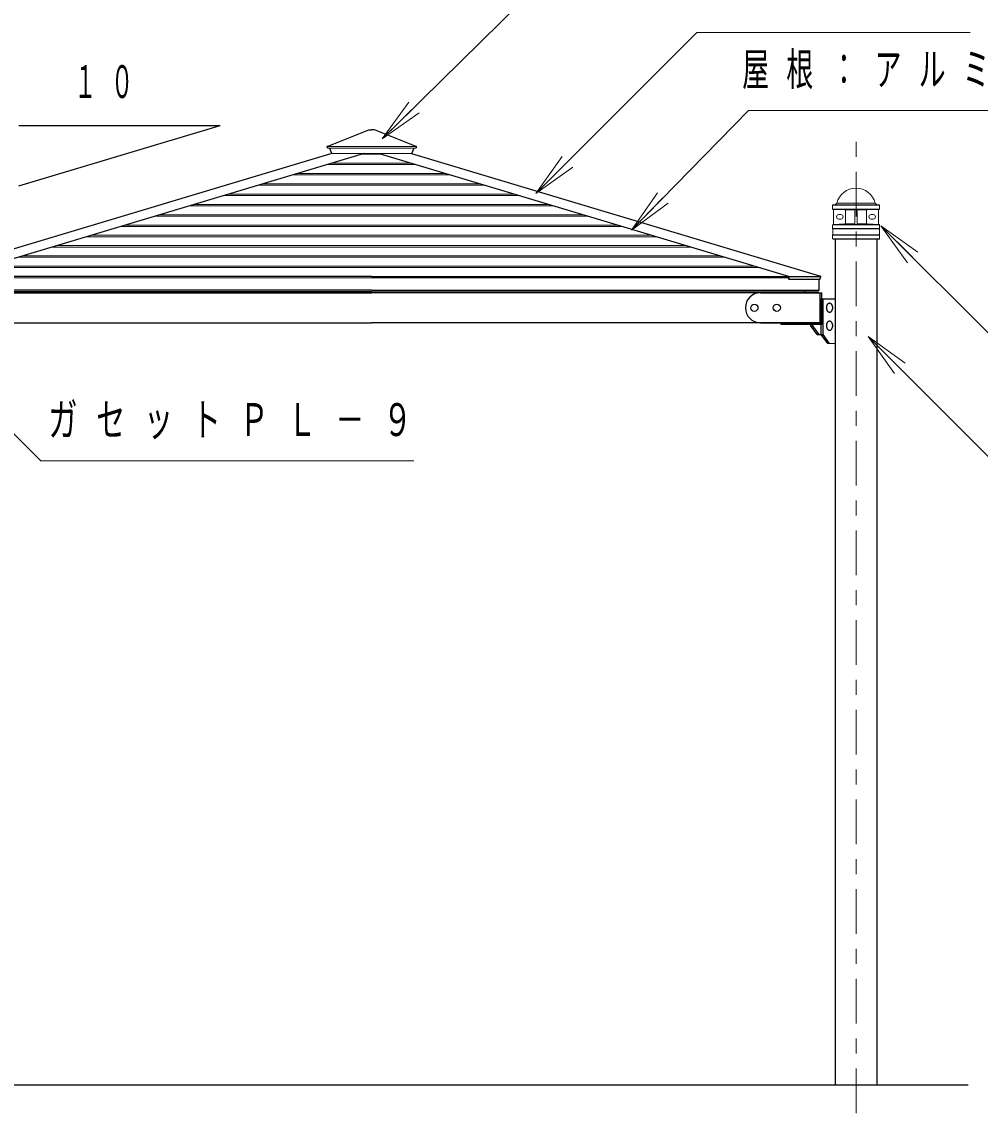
# Model space of a CAD drawing. Units: millimetres on the paper, scale 1:50. Extents: x -365 to 10, y -38 to 257.
# Drawn here: x -250.7 to -186.6, y 54.1 to 127.1 of the extents above; entities that cross this region are included whole.
import ezdxf

# ---------------------------------------------------------------- set-up
doc = ezdxf.new("R2010")
doc.units = ezdxf.units.MM
doc.linetypes.add('USER2', pattern=[6, 3, -1, 1, -1])
doc.layers.add('LY_1', color=7, linetype='Continuous', lineweight=25)
doc.styles.add('ＭＳ ゴシック', font='')
doc.styles.get('ＭＳ ゴシック').set_extended_font_data('MS Gothic')

msp = doc.modelspace()

# ---------------------------------------------------------------- linework, layer by layer
at = {"layer": 'LY_1', "lineweight": 13}
for p, q in [((-226.592, 119.294), (-224.806, 121.756)), ((-226.592, 119.294), (-224.455, 121.4)), ((-224.104, 121.044), (-226.592, 119.294)), ((-216.317, 115.631), (-214.549, 118.106)), ((-216.317, 115.631), (-214.196, 117.752)), ((-213.842, 117.399), (-216.317, 115.631)), ((-209.904, 113.193), (-208.164, 115.687)), ((-209.904, 113.193), (-207.806, 115.338)), ((-207.449, 114.988), (-209.904, 113.193)), ((-196.471, 114.854), (-196.451, 114.874)), ((-196.471, 114.854), (-196.471, 114.594)), ((-196.471, 114.854), (-193.311, 114.854)), ((-196.451, 114.874), (-193.331, 114.874)), ((-196.289, 114.874), (-196.171, 114.992)), ((-196.171, 114.992), (-193.611, 114.992)), ((-193.493, 114.874), (-193.611, 114.992)), ((-193.331, 114.874), (-193.311, 114.854)), ((-193.311, 114.854), (-193.311, 114.594)), ((-196.471, 114.594), (-193.311, 114.594)), ((-196.471, 114.594), (-196.451, 114.574)), ((-196.451, 114.574), (-195.629, 114.538)), ((-196.451, 114.574), (-193.331, 114.574)), ((-196.391, 114.57), (-196.391, 113.578)), ((-196.041, 114.224), (-195.901, 114.224)), ((-195.591, 114.537), (-194.961, 114.537)), ((-195.591, 114.498), (-195.591, 113.649)), ((-194.961, 114.534), (-194.961, 113.614)), ((-194.191, 114.537), (-194.821, 114.537)), ((-194.821, 114.534), (-194.821, 113.614)), ((-194.191, 114.498), (-194.191, 113.649)), ((-193.331, 114.574), (-194.153, 114.538)), ((-193.741, 114.224), (-193.881, 114.224)), ((-193.391, 114.57), (-193.391, 113.578)), ((-193.331, 114.574), (-193.311, 114.594)), ((-196.431, 113.574), (-196.471, 113.534)), ((-196.471, 113.534), (-193.311, 113.534)), ((-196.471, 113.534), (-196.471, 113.294)), ((-196.471, 113.294), (-193.311, 113.294)), ((-196.471, 113.294), (-196.451, 113.274)), ((-196.451, 113.274), (-193.331, 113.274)), ((-196.451, 113.274), (-196.451, 112.874)), ((-196.431, 113.574), (-195.629, 113.609)), ((-196.431, 113.574), (-193.351, 113.574)), ((-196.041, 113.924), (-195.901, 113.924)), ((-195.591, 113.611), (-194.961, 113.611)), ((-194.191, 113.611), (-194.821, 113.611)), ((-193.351, 113.574), (-194.153, 113.609)), ((-193.741, 113.924), (-193.881, 113.924)), ((-193.351, 113.574), (-193.311, 113.534)), ((-193.311, 113.294), (-193.331, 113.274)), ((-193.331, 113.274), (-193.331, 112.874)), ((-193.311, 113.534), (-193.311, 113.294)), ((-191.455, 111), (-193.222, 113.475)), ((-193.222, 113.475), (-190.747, 111.707)), ((-193.222, 113.475), (-191.101, 111.353)), ((-196.451, 112.874), (-196.471, 112.854)), ((-196.471, 112.854), (-193.311, 112.854)), ((-196.471, 112.854), (-196.471, 112.614)), ((-196.471, 112.614), (-193.311, 112.614)), ((-196.471, 112.614), (-196.431, 112.574)), ((-196.451, 112.874), (-193.331, 112.874)), ((-196.431, 112.574), (-193.351, 112.574)), ((-193.311, 112.614), (-193.351, 112.574)), ((-193.331, 112.874), (-193.311, 112.854)), ((-193.311, 112.854), (-193.311, 112.614)), ((-192.31, 103.587), (-194.077, 106.062)), ((-194.077, 106.062), (-191.602, 104.294)), ((-194.077, 106.062), (-191.956, 103.94)), ((-196.788, 105.592), (-196.289, 105.592))]:
    msp.add_line(p, q, dxfattribs=at)
at = {"layer": 'LY_1'}
for p, q in [((-250.898, 120.19), (-237.418, 120.19)), ((-250.898, 116.146), (-237.418, 120.19)), ((-196.289, 112.574), (-196.289, 55.992)), ((-193.493, 112.574), (-193.493, 55.992)), ((-197.351, 109.162), (-197.351, 109.874)), ((-227.291, 109.162), (-257.231, 109.162)), ((-227.291, 109.162), (-197.351, 109.162)), ((-197.213, 106.192), (-197.213, 108.592)), ((-197.086, 106.192), (-197.086, 108.592)), ((-197.906, 106.792), (-197.906, 106.992)), ((-197.906, 106.792), (-197.779, 106.792)), ((-197.481, 106.192), (-197.906, 106.792)), ((-197.779, 106.792), (-197.779, 106.992)), ((-197.354, 106.192), (-197.779, 106.792)), ((-197.481, 106.192), (-197.086, 106.192)), ((-196.788, 105.592), (-197.213, 106.192)), ((-196.661, 105.592), (-197.086, 106.192)), ((-330.409, 55.992), (-187.398, 55.992))]:
    msp.add_line(p, q, dxfattribs=at)
at = {"layer": 'LY_1', "color": 2}
for p, q in [((-230.272, 118.785), (-227.489, 119.892)), ((-227.489, 119.892), (-227.291, 119.892)), ((-227.092, 119.892), (-227.291, 119.892)), ((-224.309, 118.785), (-227.092, 119.892)), ((-230.283, 118.759), (-230.254, 118.684)), ((-230.12, 118.672), (-229.984, 118.331)), ((-224.462, 118.672), (-224.597, 118.331)), ((-224.298, 118.759), (-224.328, 118.684)), ((-197.291, 108.592), (-196.289, 108.592))]:
    msp.add_line(p, q, dxfattribs=at)
at = {"layer": 'LY_1', "linetype": 'USER2', "lineweight": 13}
msp.add_line((-194.891, 54.094), (-194.891, 119.217), dxfattribs=at)
at = {"layer": 'LY_1', "color": 131}
for p, q in [((-229.962, 118.319), (-257.315, 110.113)), ((-227.796, 118.319), (-255.252, 110.082)), ((-226.785, 118.319), (-199.33, 110.082)), ((-224.62, 118.319), (-197.267, 110.113)), ((-199.392, 109.874), (-199.33, 110.082)), ((-197.305, 109.874), (-199.392, 109.874)), ((-197.305, 109.874), (-197.245, 110.073)), ((-257.211, 108.992), (-227.291, 108.992)), ((-227.291, 109.056), (-257.191, 109.056)), ((-227.291, 109.056), (-197.391, 109.056)), ((-197.371, 108.992), (-227.291, 108.992)), ((-198.327, 109.162), (-198.327, 109.112)), ((-197.471, 108.992), (-198.311, 108.992)), ((-198.271, 108.992), (-197.391, 108.992)), ((-197.391, 108.992), (-197.391, 109.056)), ((-197.291, 107.072), (-197.291, 108.912)), ((-197.291, 106.992), (-197.291, 108.592)), ((-257.211, 106.992), (-227.291, 106.992)), ((-197.371, 106.992), (-227.291, 106.992)), ((-197.906, 106.992), (-197.291, 106.992))]:
    msp.add_line(p, q, dxfattribs=at)
at = {"layer": 'LY_1', "color": 2, "lineweight": 13}
for p, q in [((-230.281, 118.777), (-227.291, 118.777)), ((-230.235, 118.672), (-227.291, 118.672)), ((-229.966, 118.319), (-227.291, 118.319)), ((-224.3, 118.777), (-227.291, 118.777)), ((-224.346, 118.672), (-227.291, 118.672)), ((-224.616, 118.319), (-227.291, 118.319))]:
    msp.add_line(p, q, dxfattribs=at)
at = {"layer": 'LY_1', "color": 12, "lineweight": 13}
for p, q in [((-229.965, 117.668), (-227.291, 117.668)), ((-227.981, 118.263), (-227.291, 118.263)), ((-226.601, 118.263), (-227.291, 118.263)), ((-224.617, 117.668), (-227.291, 117.668)), ((-232.578, 116.884), (-227.291, 116.884)), ((-232.264, 116.978), (-227.291, 116.978)), ((-230.279, 117.574), (-227.291, 117.574)), ((-224.302, 117.574), (-227.291, 117.574)), ((-222.318, 116.978), (-227.291, 116.978)), ((-222.003, 116.884), (-227.291, 116.884)), ((-234.877, 116.194), (-227.291, 116.194)), ((-234.563, 116.289), (-227.291, 116.289)), ((-220.019, 116.289), (-227.291, 116.289)), ((-219.705, 116.194), (-227.291, 116.194)), ((-237.176, 115.505), (-227.291, 115.505)), ((-236.861, 115.599), (-227.291, 115.599)), ((-217.72, 115.599), (-227.291, 115.599)), ((-217.406, 115.505), (-227.291, 115.505)), ((-239.475, 114.815), (-227.291, 114.815)), ((-239.16, 114.909), (-227.291, 114.909)), ((-215.421, 114.909), (-227.291, 114.909)), ((-215.107, 114.815), (-227.291, 114.815)), ((-241.773, 114.125), (-227.291, 114.125)), ((-241.459, 114.22), (-227.291, 114.22)), ((-213.123, 114.22), (-227.291, 114.22)), ((-212.808, 114.125), (-227.291, 114.125)), ((-244.072, 113.436), (-227.291, 113.436)), ((-243.758, 113.53), (-227.291, 113.53)), ((-210.824, 113.53), (-227.291, 113.53)), ((-210.509, 113.436), (-227.291, 113.436)), ((-246.371, 112.746), (-227.291, 112.746)), ((-246.057, 112.841), (-227.291, 112.841)), ((-208.525, 112.841), (-227.291, 112.841)), ((-208.211, 112.746), (-227.291, 112.746)), ((-248.67, 112.057), (-227.291, 112.057)), ((-248.355, 112.151), (-227.291, 112.151)), ((-206.226, 112.151), (-227.291, 112.151)), ((-205.912, 112.057), (-227.291, 112.057)), ((-250.968, 111.367), (-227.291, 111.367)), ((-250.654, 111.461), (-227.291, 111.461)), ((-203.927, 111.461), (-227.291, 111.461)), ((-203.613, 111.367), (-227.291, 111.367)), ((-253.267, 110.677), (-227.291, 110.677)), ((-252.953, 110.772), (-227.291, 110.772)), ((-201.629, 110.772), (-227.291, 110.772)), ((-201.314, 110.677), (-227.291, 110.677))]:
    msp.add_line(p, q, dxfattribs=at)
at = {"layer": 'LY_1', "color": 4}
for q in [(-257.291, 110.082), (-197.291, 110.082)]:
    msp.add_line((-227.291, 110.082), q, dxfattribs=at)
at = {"layer": 'LY_1', "color": 4, "lineweight": 13}
for p in [(-255.223, 109.988), (-199.358, 109.988)]:
    msp.add_line(p, (-227.291, 109.988), dxfattribs=at)
at = {"layer": 'LY_1', "color": 40}
for p, q in [((-201.291, 108.992), (-197.171, 108.992)), ((-197.171, 106.872), (-197.171, 108.992)), ((-201.291, 106.992), (-197.171, 106.992)), ((-199.891, 106.872), (-199.891, 106.992)), ((-197.171, 106.872), (-199.891, 106.872))]:
    msp.add_line(p, q, dxfattribs=at)
at = {"layer": 'LY_1', "lineweight": 13}
for points in [[(-226.592, 119.294), (-213.386, 132.309), (-189.194, 132.309)], [(-216.317, 115.631), (-205.537, 126.411), (-187.252, 126.411)], [(-209.904, 113.193), (-202.088, 121.185), (-175.088, 121.185)], [(-193.222, 113.475), (-185.452, 105.705), (-158.452, 105.705)], [(-258.009, 106.341), (-249.415, 97.747), (-224.46, 97.747)], [(-194.077, 106.062), (-185.483, 97.467), (-148.528, 97.467)]]:
    msp.add_lwpolyline(points, dxfattribs=at)
at = {"layer": 'LY_1'}
for points in [[(-196.661, 108.292), (-196.68, 108.291), (-196.698, 108.288), (-196.716, 108.282), (-196.734, 108.274), (-196.751, 108.264), (-196.767, 108.252), (-196.783, 108.238), (-196.798, 108.222), (-196.811, 108.204), (-196.824, 108.185), (-196.835, 108.164), (-196.845, 108.142), (-196.854, 108.119), (-196.861, 108.095), (-196.866, 108.07), (-196.87, 108.044), (-196.873, 108.018), (-196.873, 107.992), (-196.873, 107.966), (-196.87, 107.94), (-196.866, 107.914), (-196.861, 107.89), (-196.854, 107.865), (-196.845, 107.842), (-196.835, 107.82), (-196.824, 107.799), (-196.811, 107.78), (-196.798, 107.762), (-196.783, 107.746), (-196.767, 107.732), (-196.751, 107.72), (-196.734, 107.71), (-196.716, 107.702), (-196.698, 107.697), (-196.68, 107.693), (-196.661, 107.692), (-196.643, 107.693), (-196.624, 107.697), (-196.606, 107.702), (-196.589, 107.71), (-196.572, 107.72), (-196.555, 107.732), (-196.54, 107.746), (-196.525, 107.762), (-196.511, 107.78), (-196.499, 107.799), (-196.488, 107.82), (-196.478, 107.842), (-196.469, 107.865), (-196.462, 107.89), (-196.456, 107.914), (-196.452, 107.94), (-196.45, 107.966), (-196.449, 107.992), (-196.45, 108.018), (-196.452, 108.044), (-196.456, 108.07), (-196.462, 108.095), (-196.469, 108.119), (-196.478, 108.142), (-196.488, 108.164), (-196.499, 108.185), (-196.511, 108.204), (-196.525, 108.222), (-196.54, 108.238), (-196.555, 108.252), (-196.572, 108.264), (-196.589, 108.274), (-196.606, 108.282), (-196.624, 108.288), (-196.643, 108.291)], [(-196.661, 107.092), (-196.68, 107.091), (-196.698, 107.088), (-196.716, 107.082), (-196.734, 107.074), (-196.751, 107.064), (-196.767, 107.052), (-196.783, 107.038), (-196.798, 107.022), (-196.811, 107.004), (-196.824, 106.985), (-196.835, 106.964), (-196.845, 106.942), (-196.854, 106.919), (-196.861, 106.895), (-196.866, 106.87), (-196.87, 106.844), (-196.873, 106.818), (-196.873, 106.792), (-196.873, 106.766), (-196.87, 106.74), (-196.866, 106.714), (-196.861, 106.69), (-196.854, 106.665), (-196.845, 106.642), (-196.835, 106.62), (-196.824, 106.599), (-196.811, 106.58), (-196.798, 106.562), (-196.783, 106.546), (-196.767, 106.532), (-196.751, 106.52), (-196.734, 106.51), (-196.716, 106.502), (-196.698, 106.497), (-196.68, 106.493), (-196.661, 106.492), (-196.643, 106.493), (-196.624, 106.497), (-196.606, 106.502), (-196.589, 106.51), (-196.572, 106.52), (-196.555, 106.532), (-196.54, 106.546), (-196.525, 106.562), (-196.511, 106.58), (-196.499, 106.599), (-196.488, 106.62), (-196.478, 106.642), (-196.469, 106.665), (-196.462, 106.69), (-196.456, 106.714), (-196.452, 106.74), (-196.45, 106.766), (-196.449, 106.792), (-196.45, 106.818), (-196.452, 106.844), (-196.456, 106.87), (-196.462, 106.895), (-196.469, 106.919), (-196.478, 106.942), (-196.488, 106.964), (-196.499, 106.985), (-196.511, 107.004), (-196.525, 107.022), (-196.54, 107.038), (-196.555, 107.052), (-196.572, 107.064), (-196.589, 107.074), (-196.606, 107.082), (-196.624, 107.088), (-196.643, 107.091)]]:
    msp.add_lwpolyline(points, close=True, dxfattribs=at)
at = {"layer": 'LY_1', "color": 40}
for centre in [(-201.691, 107.992), (-200.191, 107.992)]:
    msp.add_circle(centre, 0.24, dxfattribs=at)
at = {"layer": 'LY_1', "color": 2}
for centre, start, end in [((-230.265, 118.766), 111.7, 201.7), ((-230.235, 118.692), 201.7, 270), ((-229.966, 118.339), 196.7, 270), ((-224.616, 118.339), 270, 343.3), ((-224.346, 118.692), 270, 338.3), ((-224.317, 118.766), 338.3, 68.3)]:
    msp.add_arc(centre, 0.02, start, end, dxfattribs=at)
at = {"layer": 'LY_1', "lineweight": 13}
for centre, radius, start, end in [((-194.891, 114.673), 1.319, 14.00253, 165.99746), ((-196.041, 114.074), 0.15, 90, 270), ((-195.901, 114.074), 0.15, 270, 90), ((-195.631, 114.498), 0.04, 0, 87.5), ((-195.001, 114.534), 0.04, 0, 90), ((-194.781, 114.534), 0.04, 90, 180), ((-194.151, 114.498), 0.04, 92.5, 180), ((-193.881, 114.074), 0.15, 90, 270), ((-193.741, 114.074), 0.15, 270, 90), ((-195.631, 113.649), 0.04, 272.5, 0), ((-195.001, 113.614), 0.04, 270, 0), ((-194.781, 113.614), 0.04, 180, 270), ((-194.151, 113.649), 0.04, 180, 267.5)]:
    msp.add_arc(centre, radius, start, end, dxfattribs=at)
at = {"layer": 'LY_1', "color": 131}
for centre, radius, start, end in [((-197.276, 110.082), 0.032, 343.30076, 73.30076), ((-198.271, 109.112), 0.056, 180, 270), ((-197.371, 108.912), 0.08, 0, 90), ((-197.371, 107.072), 0.08, 270, 0)]:
    msp.add_arc(centre, radius, start, end, dxfattribs=at)
at = {"layer": 'LY_1', "color": 40}
msp.add_arc((-201.291, 107.992), 1, 90, 270, dxfattribs=at)

# ---------------------------------------------------------------- texts
at = {"layer": 'LY_1', "char_height": 2.199, "style": 'ＭＳ ゴシック'}
for s, insert, attachment_point in [('\\T1.64;\\W0.6;屋根：アルミ押出材', (-202.505, 123.835), 4), ('\\T1.64;\\W0.5;１０', (-244.73, 123.11), 5), ('\\T1.64;\\W0.65;ガセットＰＬ－９', (-248.914, 100.397), 4)]:
    msp.add_mtext(s, dxfattribs=dict(at, insert=insert, attachment_point=attachment_point))

doc.saveas('drawing.dxf')
